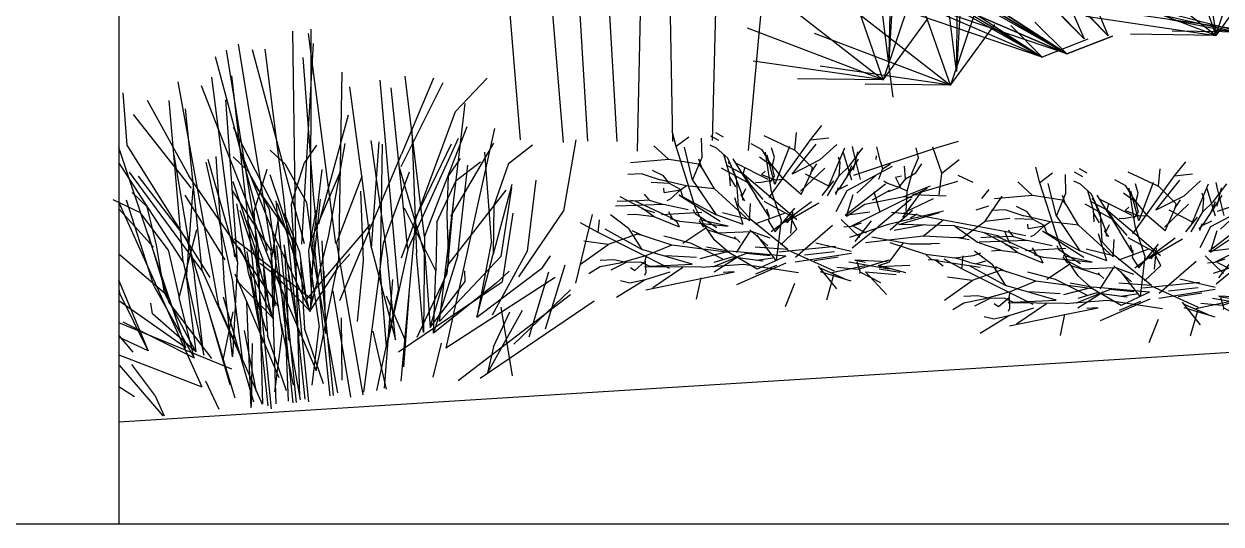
# Model space of a CAD drawing. Header units: millimetres. Extents: x 465413 to 965836, y 2516576 to 3795663.
# Drawn here: x 959647 to 960719, y 2760251 to 2760699 of the extents above; entities that cross this region are included whole.
import ezdxf

# ---------------------------------------------------------------- set-up
doc = ezdxf.new("R2010")
doc.units = ezdxf.units.MM
for name, color, linetype in [('A_Plants', 114, 'Continuous'), ('MUR-POH', 64, 'Continuous'), ('MUR_REZ', 3, 'Continuous'), ('PLO_LIN', 6, 'Continuous')]:
    doc.layers.add(name, color=color, linetype=linetype)

# ---------------------------------------------------------------- blocks, each defined once
blk = doc.blocks.new('krik5')
at = {"layer": 'A_Plants'}
for p, q in [((897153.5, 2750389.6), (897148.3, 2750408.5)), ((897153.5, 2750389.6), (897142.4, 2750393.4)), ((897163.5, 2750372.9), (897164.7, 2750395.2)), ((897127.3, 2750356.8), (897121.1, 2750380.6)), ((897145.2, 2750364.8), (897136.5, 2750385.4)), ((897160.8, 2750345), (897149.6, 2750384.7)), ((897172.3, 2750313.6), (897153.5, 2750389.6)), ((897163.5, 2750372.9), (897184.7, 2750389.3)), ((897125.7, 2750362.2), (897127.8, 2750371.4)), ((897150.4, 2750352.2), (897163.5, 2750372.9)), ((897174, 2750365.4), (897177, 2750376.9)), ((897184, 2750371.2), (897191.6, 2750378.2)), ((897130.9, 2750326.8), (897122.5, 2750366)), ((897132.4, 2750343.6), (897133.5, 2750360.5)), ((897133.5, 2750360.5), (897135.3, 2750367.2)), ((897160.8, 2750345), (897145.2, 2750364.8)), ((897205.9, 2750350.8), (897199.1, 2750363.8)), ((897127.3, 2750356.8), (897132.4, 2750343.6)), ((897150.6, 2750345.6), (897148, 2750357.4)), ((897150.4, 2750345.5), (897150.2, 2750352.2)), ((897191.3, 2750309.7), (897200.7, 2750350.6)), ((897208.8, 2750336.8), (897219.8, 2750353)), ((897231.8, 2750333.9), (897236.3, 2750353.2)), ((897137.2, 2750317.6), (897132.4, 2750343.6)), ((897153.7, 2750317), (897150.4, 2750345.5)), ((897160.8, 2750345), (897165, 2750295.5)), ((897191.3, 2750309.7), (897188.3, 2750339.3)), ((897130.9, 2750326.8), (897125.8, 2750332.7)), ((897132.8, 2750322), (897130.9, 2750326.8)), ((897132.2, 2750319.9), (897131.3, 2750328.8)), ((897145.9, 2750330.9), (897146.2, 2750323.2)), ((897153.7, 2750317), (897166.9, 2750335.3)), ((897165, 2750295.5), (897173.6, 2750332.3)), ((897166.1, 2750286.2), (897175, 2750336.2)), ((897176.3, 2750302.7), (897186.6, 2750327.8)), ((897189.6, 2750333), (897208.8, 2750336.8)), ((897208.8, 2750336.8), (897232.3, 2750330.1)), ((897211.8, 2750257.8), (897231.8, 2750333.9)), ((897137.2, 2750317.6), (897132.8, 2750322)), ((897149.4, 2750286.5), (897137.2, 2750317.6)), ((897147.4, 2750304.1), (897146.2, 2750323.2)), ((897150.9, 2750264.6), (897153.7, 2750317)), ((897160.4, 2750290.9), (897163.8, 2750318.6)), ((897193.1, 2750317.2), (897171.2, 2750299)), ((897195.9, 2750322.6), (897176.8, 2750277.7)), ((897189.9, 2750301.3), (897197.9, 2750325.8)), ((897210.4, 2750313.3), (897218, 2750319.4)), ((897211.5, 2750310.5), (897223.6, 2750316.7)), ((897223.6, 2750316.7), (897232.6, 2750315.1)), ((897160.9, 2750287.5), (897177.1, 2750308.5)), ((897187.1, 2750307.8), (897164.2, 2750276.7)), ((897170.4, 2750306.2), (897173.7, 2750312.4)), ((897172.3, 2750313.6), (897176.4, 2750289.6)), ((897175.6, 2750300.4), (897174.4, 2750305.9)), ((897189.9, 2750301.3), (897188.5, 2750308.7)), ((897194.4, 2750304.6), (897211.5, 2750310.5)), ((897205.5, 2750303.8), (897210.4, 2750313.3)), ((897121.4, 2750299.2), (897129.6, 2750275)), ((897127.8, 2750302.9), (897128.4, 2750275.3)), ((897148.4, 2750298.4), (897131.9, 2750284.4)), ((897155.7, 2750270.7), (897147.4, 2750304.1)), ((897176.3, 2750302.7), (897194.4, 2750304.6)), ((897185.1, 2750266.1), (897189.9, 2750301.3)), ((897194.4, 2750304.6), (897197.6, 2750299.3)), ((897195.3, 2750288), (897197.8, 2750296.8)), ((897207.4, 2750294.9), (897197.6, 2750299.3)), ((897197.6, 2750299.3), (897202.8, 2750286.8)), ((897205.5, 2750303.8), (897197.8, 2750296.8)), ((897205.5, 2750303.8), (897217, 2750303.6)), ((897208.1, 2750300.3), (897207.4, 2750294.9)), ((897124.6, 2750262.9), (897120.6, 2750290.3)), ((897126.5, 2750275.5), (897122.5, 2750293.6)), ((897125.7, 2750284.3), (897134.1, 2750248.6)), ((897127.4, 2750256.7), (897134, 2750285)), ((897129.6, 2750275), (897131.9, 2750284.4)), ((897156.5, 2750250.9), (897166.1, 2750286.2)), ((897176.5, 2750247.9), (897202.2, 2750285.8)), ((897188.7, 2750273.3), (897196.3, 2750289.2)), ((897217.3, 2750292.7), (897198.1, 2750250.6)), ((897202.8, 2750286.8), (897204.8, 2750284.4)), ((897215.9, 2750283.8), (897206.4, 2750279.6)), ((897215.9, 2750283.8), (897219.7, 2750291.2)), ((897222.1, 2750282.4), (897215.9, 2750283.8)), ((897124.6, 2750262.9), (897103.2, 2750280.7)), ((897113.9, 2750276.2), (897124.6, 2750258.2)), ((897132.5, 2750283), (897135.7, 2750254)), ((897146.9, 2750252.5), (897164.2, 2750276.7)), ((897176.8, 2750277.7), (897166.1, 2750252.4)), ((897176.9, 2750279.4), (897195.8, 2750275.1)), ((897195.5, 2750259.5), (897210.6, 2750277.7)), ((897222.1, 2750282.4), (897229.6, 2750281.1)), ((897224.6, 2750278.8), (897227.6, 2750279.3)), ((897229.6, 2750281.1), (897235.8, 2750280)), ((897130, 2750263.1), (897125.5, 2750233)), ((897135.5, 2750254.5), (897133.4, 2750263.6)), ((897169.9, 2750270.8), (897152.2, 2750255.1)), ((897165.8, 2750255), (897159.5, 2750265.8)), ((897175.4, 2750249.2), (897185.1, 2750266.1)), ((897176.5, 2750247.9), (897177.9, 2750270.1)), ((897200.1, 2750243.9), (897225.6, 2750262.9)), ((897207.4, 2750263.6), (897230.5, 2750259.3)), ((897216.1, 2750257.7), (897232.4, 2750262.7)), ((897220.2, 2750254.4), (897235.6, 2750267.5)), ((897123.6, 2750257.9), (897124.6, 2750258.2)), ((897134.3, 2750255.8), (897124.6, 2750258.2)), ((897130.3, 2750237.7), (897127.4, 2750256.7)), ((897137.3, 2750200.6), (897142.1, 2750251.5)), ((897143.5, 2750251.4), (897153, 2750220.3)), ((897155.6, 2750259.8), (897172.6, 2750244.2)), ((897165.8, 2750255), (897166.2, 2750252.9)), ((897166, 2750251.8), (897165.8, 2750246.1)), ((897166, 2750251.8), (897166.2, 2750252.9)), ((897166.2, 2750252.9), (897168.7, 2750262)), ((897175.4, 2750249.2), (897194.4, 2750256.3)), ((897200.1, 2750243.9), (897203.3, 2750252)), ((897207.3, 2750255.7), (897232.3, 2750249.7)), ((897211.7, 2750252.3), (897220.5, 2750256.6)), ((897220.2, 2750254.4), (897211.9, 2750244.7)), ((897230.5, 2750259.3), (897237.3, 2750258.1)), ((897117.2, 2750249.8), (897127.2, 2750222.8)), ((897119.6, 2750244), (897130.6, 2750222.2)), ((897198.1, 2750250.6), (897179.9, 2750239.9)), ((897194.7, 2750233.2), (897211.9, 2750244.7)), ((897195.5, 2750240.8), (897201.5, 2750243.5)), ((897197, 2750240.2), (897200.1, 2750243.9)), ((897201.9, 2750234.2), (897236.7, 2750251.3)), ((897211.9, 2750244.7), (897223.7, 2750246.3)), ((897223.7, 2750246.3), (897228.7, 2750245)), ((897227.1, 2750228.4), (897239.9, 2750244.3)), ((897124.6, 2750234.7), (897101.4, 2750226.6)), ((897132.4, 2750221.1), (897111.1, 2750236.2)), ((897126.8, 2750235.4), (897148.3, 2750194.7)), ((897137.7, 2750217.8), (897139.5, 2750239.3)), ((897141.5, 2750201.1), (897168.1, 2750236)), ((897144.3, 2750236.4), (897142.9, 2750209.5)), ((897147.2, 2750186.5), (897149.2, 2750237.7)), ((897195.1, 2750228.3), (897207.6, 2750239.5)), ((897219.6, 2750232.2), (897200.2, 2750209.4)), ((897202.9, 2750235.4), (897215.2, 2750214.7)), ((897245.6, 2750221.1), (897246.4, 2750237.4)), ((897245.6, 2750221.1), (897257.7, 2750232)), ((897188.5, 2750225), (897173, 2750194.1)), ((897196.2, 2750180.8), (897245.6, 2750221.1)), ((897197.1, 2750209.8), (897216.1, 2750219.8)), ((897227.1, 2750228.4), (897216, 2750202.7)), ((897216, 2750202.7), (897241.5, 2750225.7)), ((897216.1, 2750219.8), (897220.7, 2750221.4)), ((897216.2, 2750219.5), (897223.9, 2750225.4)), ((897237.2, 2750206.4), (897220.8, 2750221)), ((897190, 2750218.4), (897165.4, 2750180.7)), ((897197.1, 2750209.8), (897211.8, 2750194.7)), ((897237.2, 2750206.4), (897252.8, 2750208.8)), ((897118.2, 2750198.9), (897097.7, 2750189.2)), ((897138.2, 2750154.4), (897127.8, 2750203.2)), ((897153.5, 2750188.8), (897166.4, 2750204)), ((897163.2, 2750198.3), (897182, 2750201.2)), ((897165.4, 2750184.3), (897185.4, 2750203.3)), ((897166.4, 2750204), (897179.4, 2750198.1)), ((897180.8, 2750203.9), (897172.8, 2750195.6)), ((897174.9, 2750204.3), (897194.4, 2750184.4)), ((897193.2, 2750176), (897179.4, 2750198.1)), ((897240.9, 2750201.8), (897207.5, 2750186.8)), ((897251.9, 2750179.6), (897237.2, 2750206.4)), ((897136.7, 2750192.3), (897120, 2750146.8)), ((897142.9, 2750192.6), (897132.8, 2750166.4)), ((897175.3, 2750190.4), (897139.7, 2750183.8)), ((897142.9, 2750192.6), (897150.5, 2750142.4)), ((897148.9, 2750194.7), (897177.3, 2750163.6)), ((897148.9, 2750194.7), (897152.8, 2750165.6)), ((897181.3, 2750193.5), (897173.3, 2750166.6)), ((897201.3, 2750183.4), (897175.3, 2750190.4)), ((897211.8, 2750187.6), (897210, 2750173.2)), ((897211.8, 2750187.6), (897211.8, 2750194.7)), ((897211.8, 2750194.7), (897227.4, 2750183.5)), ((897217.2, 2750175.3), (897211.8, 2750187.6)), ((897224.2, 2750185.2), (897232.2, 2750187.9)), ((897232.2, 2750187.9), (897240.7, 2750185.8)), ((897135.2, 2750183.9), (897128.4, 2750164.4)), ((897163.5, 2750167.5), (897139.7, 2750183.6)), ((897142, 2750181), (897140.8, 2750166.6)), ((897144.2, 2750178.6), (897147.6, 2750157.4)), ((897168.6, 2750162), (897153.1, 2750177.1)), ((897159.8, 2750179.5), (897167, 2750163.2)), ((897175.1, 2750178.9), (897165.4, 2750184.3)), ((897179, 2750179.6), (897175.1, 2750178.9)), ((897179.8, 2750179.6), (897179, 2750179.6)), ((897179.5, 2750179.6), (897198.6, 2750169.2)), ((897179.8, 2750179.6), (897181.1, 2750180.4)), ((897186.4, 2750177.8), (897179.8, 2750179.6)), ((897194.4, 2750184.4), (897219.6, 2750158)), ((897201.3, 2750183.4), (897237.1, 2750180.1)), ((897207.5, 2750186.8), (897234.3, 2750181.3)), ((897209.3, 2750182.3), (897215.1, 2750186.9)), ((897212.4, 2750181.1), (897228.6, 2750153.4)), ((897215.1, 2750186.9), (897224.2, 2750185.2)), ((897217.2, 2750175.3), (897220.2, 2750178.8)), ((897224.2, 2750185.2), (897232.8, 2750174.5)), ((897227.4, 2750183.5), (897239.3, 2750177.2)), ((897239.3, 2750177.2), (897245.4, 2750167.7)), ((897132.8, 2750166.4), (897149.2, 2750141.8)), ((897142.6, 2750158.8), (897140, 2750172.2)), ((897145.3, 2750145.5), (897140.1, 2750171.4)), ((897194.9, 2750175.5), (897209.5, 2750164.3)), ((897232.7, 2750150.6), (897198.6, 2750169.2)), ((897210, 2750173.2), (897210.5, 2750169.5)), ((897147.6, 2750157.4), (897137.1, 2750126.4)), ((897167, 2750161.7), (897148.8, 2750148.4)), ((897167.5, 2750133.5), (897167, 2750163.2)), ((897173.5, 2750156.2), (897198, 2750150.1)), ((897173.5, 2750156.2), (897183.8, 2750132.6)), ((897176.5, 2750161.9), (897192.1, 2750163.9)), ((897176.5, 2750161.9), (897206.9, 2750132.6)), ((897177.3, 2750163.6), (897190.5, 2750153)), ((897185.3, 2750138.3), (897177.3, 2750163.6)), ((897194.6, 2750159), (897200.5, 2750155.6)), ((897195.5, 2750157.1), (897199.5, 2750157.1)), ((897199.5, 2750157.1), (897205.6, 2750160.5)), ((897199.5, 2750157.1), (897227.5, 2750148.3)), ((897218.7, 2750159), (897209.5, 2750164.3)), ((897209.5, 2750164.3), (897225.2, 2750139.8)), ((897218.7, 2750159), (897224.9, 2750161.1)), ((897218.7, 2750159), (897222.8, 2750152.1)), ((897127.9, 2750117), (897131.8, 2750145.8)), ((897131.9, 2750145.3), (897131.8, 2750135.6)), ((897145.6, 2750151), (897132.6, 2750127.6)), ((897137.6, 2750116.6), (897138.2, 2750154.4)), ((897145.3, 2750145.5), (897141.3, 2750128)), ((897157.7, 2750152.5), (897161, 2750149.4)), ((897161.6, 2750148.7), (897161, 2750149.4)), ((897171.2, 2750123.5), (897161.3, 2750149)), ((897161.6, 2750148.7), (897163, 2750148.1)), ((897190.5, 2750153), (897215.6, 2750152.8)), ((897207.8, 2750151.6), (897216.4, 2750147.1)), ((897208.8, 2750146.9), (897219.5, 2750146.8)), ((897215.6, 2750152.8), (897233.8, 2750146)), ((897219.5, 2750146.8), (897237.1, 2750142.8)), ((897227.9, 2750144.2), (897222.8, 2750152.1)), ((897227.5, 2750148.3), (897229.9, 2750146)), ((897233.8, 2750146), (897243.5, 2750136.3)), ((897143.7, 2750136.2), (897159.5, 2750109)), ((897150.5, 2750142.4), (897145.2, 2750115.5)), ((897149.2, 2750141.8), (897159, 2750091.4)), ((897149.2, 2750141.8), (897161.9, 2750129)), ((897155.7, 2750122.2), (897150.5, 2750142.4)), ((897167.5, 2750133.5), (897177.3, 2750117.9)), ((897172.9, 2750142.8), (897180.1, 2750117.3)), ((897180, 2750099.3), (897172.9, 2750142.8)), ((897177.6, 2750135.8), (897203.4, 2750100.2)), ((897246.6, 2750130.7), (897243.5, 2750136.3)), ((897254.7, 2750131.7), (897250.2, 2750138.8)), ((897252.8, 2750143.2), (897257.1, 2750136.6)), ((897174.5, 2750121.4), (897161.9, 2750129)), ((897172.1, 2750132.4), (897185.7, 2750113.7)), ((897216, 2750113.4), (897183.8, 2750132.6)), ((897201.7, 2750103.8), (897183.8, 2750132.6)), ((897206.9, 2750132.6), (897225.8, 2750122.7)), ((897206.9, 2750132.6), (897211.2, 2750107.4)), ((897216, 2750113.4), (897236, 2750123.1)), ((897225.8, 2750122.7), (897230, 2750119.7)), ((897236, 2750123.1), (897252.9, 2750123.7)), ((897128.1, 2750115.3), (897109.3, 2750110.2)), ((897120.5, 2750065.6), (897127.9, 2750117)), ((897137.6, 2750116.6), (897141.1, 2750065.5)), ((897146.5, 2750112.6), (897149.9, 2750084.9)), ((897172.2, 2750122.5), (897160, 2750101.3)), ((897179.2, 2750117), (897173.4, 2750120.7)), ((897174.5, 2750121.4), (897191.1, 2750114.6)), ((897185.7, 2750113.7), (897189.5, 2750112.5)), ((897186.9, 2750083.8), (897187, 2750120)), ((897191.1, 2750114.6), (897246.8, 2750100.5)), ((897216, 2750113.4), (897245.8, 2750107.8)), ((897225.7, 2750122.4), (897234.3, 2750120)), ((897229.9, 2750119.4), (897235.7, 2750093.1)), ((897254.7, 2750112.3), (897246.8, 2750100.5)), ((897141, 2750108.5), (897156.7, 2750064.1)), ((897141.6, 2750069.8), (897141, 2750108.5)), ((897159.5, 2750109), (897165.2, 2750091.6)), ((897189.7, 2750107.9), (897195.8, 2750085.9)), ((897208, 2750101.9), (897200.2, 2750092.4)), ((897201.7, 2750103.8), (897208.2, 2750102)), ((897206.5, 2750087.4), (897208, 2750101.9)), ((897208, 2750101.9), (897211.2, 2750107.4)), ((897208.2, 2750102), (897214.3, 2750092.4)), ((897211.2, 2750107.4), (897218, 2750084.4)), ((897138.3, 2750099.8), (897121.8, 2750071.9)), ((897159, 2750091.4), (897151, 2750067.9)), ((897159, 2750091.4), (897168.9, 2750066.3)), ((897165.2, 2750091.6), (897167.4, 2750084.7)), ((897174.7, 2750099), (897179.9, 2750097)), ((897174.7, 2750099), (897185.4, 2750077)), ((897182.9, 2750093.4), (897179.9, 2750097)), ((897183, 2750091.3), (897180, 2750099.3)), ((897182.9, 2750093.4), (897200.2, 2750060.9)), ((897182.9, 2750093.4), (897189, 2750090.3)), ((897200.2, 2750092.4), (897198.9, 2750089.1)), ((897214.3, 2750092.4), (897221.7, 2750087.2)), ((897214.3, 2750092.4), (897216, 2750076.2)), ((897235.7, 2750093.1), (897234.9, 2750058.8)), ((897235.7, 2750093.1), (897248.7, 2750080.6)), ((897246.8, 2750100.5), (897260.9, 2750097.7)), ((897134.9, 2750088), (897129.6, 2750065.4)), ((897138.3, 2750087.9), (897174.2, 2750026)), ((897200.3, 2750073.5), (897195.8, 2750085.9)), ((897195.8, 2750085.9), (897196.7, 2750052.7)), ((897206.5, 2750087.4), (897210.4, 2750087.3)), ((897224.3, 2750068.6), (897218, 2750084.4)), ((897227.1, 2750077.8), (897221.7, 2750087.2)), ((897141.6, 2750069.8), (897145.6, 2750062.5)), ((897185.4, 2750077), (897193.5, 2750067.1)), ((897185.4, 2750077), (897188.5, 2750060.5)), ((897188.8, 2750077.8), (897193.2, 2750066.4)), ((897200.3, 2750073.5), (897200.4, 2750064.4)), ((897206, 2750069.4), (897200.3, 2750073.5)), ((897129.6, 2750065.4), (897115.3, 2750038.9)), ((897129.6, 2750065.4), (897127.4, 2750051.7)), ((897135.9, 2750066.4), (897133.4, 2750065.1)), ((897146, 2750066.6), (897135.9, 2750066.4)), ((897138.4, 2750056.7), (897146, 2750066.6)), ((897145.6, 2750062.5), (897145.9, 2750049.5)), ((897151, 2750067.9), (897145.8, 2750043.8)), ((897146, 2750066.6), (897151, 2750067.9)), ((897176.2, 2750053.3), (897156.7, 2750064.1)), ((897156.7, 2750064.1), (897176.8, 2750032.4)), ((897170.6, 2750060), (897163.1, 2750034.4)), ((897168.8, 2750066.2), (897174.1, 2750056.5)), ((897168.9, 2750066.3), (897170.8, 2750060.2)), ((897188.5, 2750060.5), (897188.4, 2750053.3)), ((897193.5, 2750067.1), (897205.1, 2750047.8)), ((897200.2, 2750060.9), (897201, 2750056.9)), ((897200.4, 2750064.4), (897200.7, 2750053.6)), ((897224.3, 2750068.6), (897224.6, 2750055.7)), ((897127.4, 2750051.7), (897129.9, 2750043.3)), ((897141.3, 2750053.1), (897138.4, 2750056.7)), ((897145.9, 2750049.5), (897139.9, 2750035.3)), ((897145.9, 2750049.5), (897149.1, 2750038.7)), ((897176.2, 2750053.3), (897189.3, 2750038.1)), ((897196.7, 2750052.7), (897197, 2750043)), ((897200.7, 2750053.6), (897200.9, 2750044.7)), ((897145.8, 2750043.8), (897143.4, 2750026)), ((897149.1, 2750038.7), (897149.1, 2750026.3)), ((897147, 2750008.6), (897163.1, 2750034.4)), ((897163.1, 2750034.4), (897167.4, 2750012.8)), ((897174.2, 2750026), (897185.6, 2750027.8)), ((897143.4, 2750026), (897137.9, 2750015.6)), ((897174.2, 2750026), (897183.8, 2750010.7))]:
    blk.add_line(p, q, dxfattribs=at)
blk = doc.blocks.new('krik2')
at = {"layer": 'A_Plants'}
for p, q in [((895837.02, 2750047.61), (895836.66, 2750009.33)), ((895836.66, 2750009.33), (895860.26, 2750033.16)), ((895841.48, 2750032.11), (895836.66, 2750009.33)), ((895874.82, 2750009.45), (895923.43, 2750033.28)), ((895874.82, 2750009.45), (895923.43, 2750033.28)), ((895905.23, 2750032.22), (895874.82, 2750009.45)), ((895905.23, 2750032.22), (895874.82, 2750009.45)), ((895881.16, 2750009.45), (895929.77, 2750033.28)), ((895911.57, 2750032.22), (895881.16, 2750009.45)), ((895945.62, 2750032.69), (895922.02, 2750008.86)), ((895822.22, 2750006.16), (895881.75, 2750029.99)), ((895875.88, 2750029.17), (895863.79, 2750012.73)), ((895863.79, 2750012.73), (895876.23, 2750029.17)), ((895882.22, 2750029.17), (895870.01, 2750012.73)), ((895870.01, 2750012.73), (895882.57, 2750029.17)), ((895928.83, 2750029.17), (895905.23, 2750005.34)), ((895922.02, 2750008.86), (895926.84, 2750031.64)), ((895836.66, 2750009.33), (895827.39, 2750028.23)), ((895836.66, 2750009.33), (895869.3, 2750026.82)), ((895868.13, 2750028.23), (895863.79, 2750012.73)), ((895874.47, 2750028.23), (895870.01, 2750012.73)), ((895874.82, 2750009.45), (895897.13, 2750028.35)), ((895897.13, 2750028.35), (895874.82, 2750009.45)), ((895904.41, 2750026.94), (895874.82, 2750009.45)), ((895874.82, 2750009.45), (895904.41, 2750026.94)), ((895903.47, 2750028.35), (895881.16, 2750009.45)), ((895881.16, 2750009.45), (895910.75, 2750026.94)), ((895905.23, 2750005.34), (895910.05, 2750028.12)), ((895912.87, 2750027.76), (895922.02, 2750008.86)), ((895920.15, 2750012.03), (895917.21, 2750027.65)), ((895920.15, 2750012.03), (895917.68, 2750028.47)), ((895920.15, 2750028.59), (895920.15, 2750012.03)), ((895922.02, 2750008.86), (895954.66, 2750026.35)), ((895869.89, 2750023.77), (895822.22, 2750006.16)), ((895823.51, 2750023.18), (895836.66, 2750009.33)), ((895892.44, 2750023.3), (895874.82, 2750009.45)), ((895874.82, 2750009.45), (895892.44, 2750023.3)), ((895881.16, 2750009.45), (895898.78, 2750023.3)), ((895896.08, 2750024.24), (895905.23, 2750005.34)), ((895900.3, 2750024.12), (895903.24, 2750008.62)), ((895903.24, 2750008.62), (895900.89, 2750025.06)), ((895903.24, 2750008.62), (895903.24, 2750025.06)), ((895905.23, 2750005.34), (895937.87, 2750022.83)), ((895922.02, 2750008.86), (895908.87, 2750022.71)), ((895858.15, 2750017.78), (895825.98, 2750008.86)), ((895868.84, 2750018.37), (895836.66, 2750009.33)), ((895881.87, 2750018.49), (895874.82, 2750009.45)), ((895874.82, 2750009.45), (895881.87, 2750018.49)), ((895881.16, 2750009.45), (895888.09, 2750018.49)), ((895905.23, 2750005.34), (895892.08, 2750019.19)), ((895922.02, 2750008.86), (895954.31, 2750017.78)), ((895848.76, 2750015.2), (895822.22, 2750006.16)), ((895905.23, 2750005.34), (895937.52, 2750014.38)), ((895847.47, 2750011.91), (895825.98, 2750008.86)), ((895836.66, 2750009.33), (895858.15, 2750012.38)), ((895874.82, 2750009.45), (895862.73, 2750012.5)), ((895862.73, 2750012.5), (895874.82, 2750009.45)), ((895869.07, 2750012.5), (895881.16, 2750009.45)), ((895920.15, 2750012.03), (895920.15, 2750004.16)), ((895922.02, 2750008.86), (895943.63, 2750011.91)), ((895807.78, 2750007.45), (895836.55, 2750010.5)), ((895905.23, 2750005.34), (895926.72, 2750008.39)), ((895920.15, 2750007.45), (895920.15, 2750004.16))]:
    blk.add_line(p, q, dxfattribs=at)

msp = doc.modelspace()

# ---------------------------------------------------------------- linework, layer by layer
at = {"color": 1}
for p, q in [((960224, 2760793.5), (960227.9, 2760593.4)), ((960091.7, 2760595.1), (960077.8, 2760763.6)), ((960115.9, 2760761.1), (960129.9, 2760592.6)), ((960141.7, 2760762.1), (960151.6, 2760593.7)), ((960263.7, 2760594.4), (960267.9, 2760762.8)), ((960199.8, 2760753.1), (960196.1, 2760584.7)), ((960295.9, 2760585.5), (960311.3, 2760753.8)), ((960169.8, 2760735), (960178, 2760593.6))]:
    msp.add_line(p, q, dxfattribs=at)
at = {"layer": 'A_Plants'}
for p, q in [((959887.4, 2760692.4), (959890.1, 2760502.6)), ((959901.2, 2760690.2), (959925.9, 2760502.2)), ((959903.7, 2760694.1), (959903.5, 2760504)), ((959838.5, 2760680.6), (959868.6, 2760496.3)), ((959895.7, 2760501.6), (959906, 2760681.1)), ((959864.9, 2760495.7), (959818.2, 2760669.4)), ((959828, 2760675.2), (959856.7, 2760496.5)), ((959898.2, 2760501.8), (959851.6, 2760675.5)), ((959862.5, 2760676.1), (959879.2, 2760543.5)), ((959896.7, 2760668.6), (959905.9, 2760546.3)), ((959821.6, 2760445.2), (959784.8, 2760647)), ((959814.8, 2760651), (959835.2, 2760490.2)), ((959832.6, 2760652.2), (959845.8, 2760537.4)), ((959931.4, 2760655.7), (959928.4, 2760487)), ((959982.3, 2760461.8), (959966, 2760648.3)), ((960013.8, 2760650.3), (959984.9, 2760582.2)), ((960005.5, 2760508), (959988.3, 2760651.9)), ((960033.4, 2760620.4), (960061.8, 2760650.1)), ((959739.2, 2760590.1), (959735.7, 2760637)), ((959805.5, 2760643.5), (959869.2, 2760480.9)), ((959958.1, 2760497.9), (959938.6, 2760642.3)), ((959990.6, 2760496.7), (959975.6, 2760641.5)), ((959984.7, 2760571.1), (960022.2, 2760646.4)), ((959757, 2760630.6), (959794.5, 2760562.6)), ((959789.4, 2760485.8), (959776.9, 2760630.1)), ((959837.9, 2760485.6), (959827.5, 2760630.8)), ((960019, 2760432.3), (960042.1, 2760627.4)), ((959796.9, 2760551.8), (959744.9, 2760617.8)), ((959806.3, 2760477.7), (959791.5, 2760622.6)), ((959937.2, 2760617.1), (959910.5, 2760519.5)), ((959984.9, 2760489.4), (960033.4, 2760620.4)), ((959834, 2760606.4), (959880, 2760516.4)), ((960005.5, 2760508), (960043.8, 2760606.9)), ((960068.4, 2760605.1), (960024.8, 2760408.3)), ((959957.6, 2760594.4), (959972.7, 2760486.4)), ((959958.1, 2760497.9), (959965.1, 2760593.1)), ((959990.6, 2760496.7), (960036.2, 2760596.5)), ((959994.1, 2760603.2), (959998.4, 2760493.2)), ((960141.1, 2760595), (960130.3, 2760531)), ((959791.7, 2760408.8), (959731.6, 2760588.2)), ((959813.4, 2760471.7), (959739.2, 2760590.1)), ((959867.4, 2760585.8), (959881, 2760573)), ((959908.7, 2760590.1), (959898, 2760574.8)), ((959919.8, 2760509.6), (959934.4, 2760591.7)), ((959929.8, 2760451.1), (959984.9, 2760582.2)), ((959967.6, 2760591.2), (959966, 2760480.5)), ((960029.5, 2760591.2), (959998.2, 2760526.3)), ((960029.1, 2760526.3), (960067.7, 2760592.1)), ((960065.7, 2760504.2), (960059.8, 2760583.8)), ((960080.9, 2760573.8), (960102.5, 2760590.4)), ((959789.4, 2760485.8), (959731.7, 2760574.8)), ((959781.1, 2760581.3), (959799.4, 2760472.7)), ((959809.6, 2760574.9), (959833.7, 2760466.8)), ((959837.9, 2760485.6), (959811.6, 2760577.3)), ((959818.7, 2760580.1), (959825.9, 2760471.3)), ((959834.1, 2760579.7), (959847.7, 2760566.9)), ((959873, 2760504.8), (959842, 2760582.2)), ((959900.2, 2760538.7), (959881, 2760573)), ((959886.3, 2760537.3), (959898, 2760574.8)), ((960037.7, 2760578.2), (960027, 2760562.9)), ((960034.1, 2760558.6), (960055.7, 2760575.2)), ((960035.5, 2760491.7), (960044.3, 2760572.4)), ((960080.9, 2760573.8), (960067.7, 2760536.1)), ((959806.3, 2760477.7), (959741.3, 2760566.1)), ((959749, 2760562.3), (959792.9, 2760505.2)), ((959875.2, 2760445.5), (959794.5, 2760562.6)), ((959866.8, 2760532.6), (959847.7, 2760566.9)), ((959853, 2760531.2), (959864.7, 2760568.7)), ((959867.1, 2760563.8), (959887, 2760504.5)), ((959903.5, 2760504), (959929.5, 2760564.5)), ((959913.5, 2760568.5), (959906.2, 2760506.5)), ((959926.6, 2760502.3), (959949.6, 2760562.5)), ((959991.9, 2760566.1), (959968.6, 2760502.2)), ((960005.9, 2760492.6), (959983.3, 2760570.2)), ((960026, 2760527.4), (960027, 2760562.9)), ((959792.2, 2760470.6), (959798.4, 2760551.2)), ((959867.8, 2760496.2), (959833, 2760550.5)), ((959833.8, 2760557.7), (959853.6, 2760498.4)), ((959890.1, 2760502.6), (959852.3, 2760556.6)), ((960016.5, 2760521.1), (960034.1, 2760558.6)), ((960083.9, 2760555), (960067.1, 2760492.5)), ((960083.5, 2760552), (960073.9, 2760490.4)), ((960105.5, 2760559), (960097.7, 2760495.4)), ((959751.1, 2760529.5), (959726.6, 2760541.3)), ((959763.4, 2760463.7), (959738.4, 2760540.8)), ((959743.6, 2760547.9), (959757.2, 2760535.1)), ((959790.9, 2760545.4), (959826.7, 2760487.5)), ((959872.5, 2760540.2), (959890.5, 2760359.8)), ((959879.2, 2760543.5), (959898.4, 2760362.9)), ((959905.9, 2760546.3), (959923.8, 2760365.9)), ((959906, 2760483.6), (959912.3, 2760541.9)), ((959948.3, 2760549.1), (959950.6, 2760486.7)), ((960078.6, 2760549.9), (960027.5, 2760484.1)), ((959731.6, 2760538.9), (959806, 2760373.7)), ((959762.6, 2760498.9), (959731.6, 2760533.1)), ((959776, 2760496.4), (959751.1, 2760529.5)), ((959765.4, 2760500.6), (959757.2, 2760535.1)), ((959837.1, 2760537.7), (959847.5, 2760476.1)), ((959858.5, 2760476.1), (959840.5, 2760531.8)), ((959845.8, 2760537.4), (959865.1, 2760356.8)), ((959855.9, 2760488.1), (959853, 2760531.2)), ((959872.7, 2760489.8), (959866.8, 2760532.6)), ((959891.8, 2760482.2), (959873.8, 2760537.9)), ((959879.9, 2760529.2), (959893.6, 2760494.7)), ((959889.2, 2760494.2), (959886.3, 2760537.3)), ((959906.1, 2760495.9), (959900.2, 2760538.7)), ((959908.1, 2760532.1), (959901.7, 2760495.5)), ((960015.8, 2760477.6), (959987.7, 2760533.9)), ((960031.4, 2760538.4), (960025.7, 2760475.1)), ((960067.7, 2760536.1), (960067.1, 2760492.5)), ((960084.8, 2760529.3), (960075.2, 2760467.7)), ((960090.1, 2760472.4), (960130.3, 2760531)), ((959846.6, 2760523), (959860.3, 2760488.6)), ((959874.8, 2760526), (959868.4, 2760489.4)), ((959957, 2760519.2), (959899.4, 2760451.9)), ((959984.8, 2760378.8), (959998.2, 2760526.3)), ((960016.5, 2760521.1), (960015.8, 2760477.6)), ((960027.5, 2760484.1), (960026, 2760527.4)), ((960155.7, 2760528.2), (960140.9, 2760466.7)), ((959757.9, 2760510.2), (959776.4, 2760449.4)), ((959785.6, 2760453.9), (959801.6, 2760514.7)), ((959902.9, 2760441.2), (959919.8, 2760509.6)), ((960005.5, 2760508), (960004.7, 2760422.4)), ((959772.7, 2760457.9), (959765.4, 2760500.6)), ((959836, 2760363.5), (959792.9, 2760505.2)), ((959834.6, 2760506.6), (959904.7, 2760452.4)), ((959870.1, 2760435.2), (959839.7, 2760498.7)), ((959853.6, 2760498.4), (959868.3, 2760354.2)), ((959860.6, 2760358.7), (959856.7, 2760496.5)), ((959894.5, 2760362.2), (959870.2, 2760497.9)), ((959872.9, 2760500.4), (959887.5, 2760359.5)), ((959903.5, 2760441.3), (959873, 2760504.8)), ((959889.4, 2760442.3), (959879.9, 2760501)), ((959883.1, 2760439), (959880.5, 2760498.4)), ((959887, 2760504.5), (959901.7, 2760360.3)), ((959893.9, 2760364.8), (959890.1, 2760502.6)), ((959927.8, 2760368.3), (959903.5, 2760504)), ((959906.2, 2760506.5), (959920.8, 2760365.6)), ((959916.5, 2760445.1), (959913.8, 2760504.5)), ((959926.6, 2760502.3), (959950.2, 2760366.6)), ((959968.6, 2760502.2), (959950.8, 2760369.1)), ((959958.1, 2760497.9), (959979.7, 2760415.8)), ((959990.6, 2760496.7), (959971.6, 2760409.6)), ((960065.7, 2760504.2), (960052.4, 2760436.2)), ((959731.6, 2760492.9), (959772.7, 2760457.9)), ((959776, 2760496.4), (959785.6, 2760453.9)), ((959789.4, 2760485.8), (959807.7, 2760402.1)), ((959856.1, 2760436.2), (959846.6, 2760494.9)), ((959869.6, 2760435.1), (959855.9, 2760488.1)), ((959860.3, 2760488.6), (959866.1, 2760445.8)), ((959867.8, 2760496.2), (959872.4, 2760358.5)), ((959868.4, 2760489.4), (959871.4, 2760446.3)), ((959870.1, 2760435.2), (959872.7, 2760489.8)), ((959902.9, 2760441.2), (959889.2, 2760494.2)), ((959893.6, 2760494.7), (959899.4, 2760451.9)), ((959894.6, 2760486), (959898.1, 2760425.9)), ((959901.7, 2760495.5), (959904.7, 2760452.4)), ((959902.5, 2760486.8), (959911.3, 2760427.3)), ((959903.5, 2760441.3), (959906.1, 2760495.9)), ((959908.5, 2760388.1), (959928.4, 2760487)), ((959938.8, 2760492.7), (959928.4, 2760481.1)), ((959950.6, 2760486.7), (959945.3, 2760432.3)), ((959979.7, 2760415.8), (959972.7, 2760486.4)), ((960004.7, 2760422.4), (959998.4, 2760493.2)), ((960005.9, 2760492.6), (960010.8, 2760426.9)), ((960035.5, 2760491.7), (960013.6, 2760422)), ((960019, 2760432.3), (960073.9, 2760490.4)), ((960052.4, 2760436.2), (960067.1, 2760492.5)), ((960097.7, 2760495.4), (960066.2, 2760437.9)), ((960118.1, 2760491.2), (960110.6, 2760480)), ((959806.3, 2760477.7), (959842.7, 2760396.4)), ((959837.9, 2760485.6), (959833.5, 2760400.7)), ((959847.5, 2760476.1), (959863.8, 2760423.9)), ((959857.9, 2760484.4), (959870.4, 2760475.2)), ((959861.3, 2760479.9), (959864.8, 2760419.8)), ((959869.1, 2760480.7), (959878, 2760421.2)), ((959908.8, 2760388.1), (959869.2, 2760480.9)), ((959903.5, 2760441.3), (959870.4, 2760475.2)), ((959902.9, 2760441.2), (959928.4, 2760481.1)), ((959917.1, 2760421.6), (959915.6, 2760477.4)), ((959971.6, 2760409.6), (959966, 2760480.5)), ((960025.7, 2760475.1), (959998.6, 2760418)), ((960010.8, 2760426.9), (960027.5, 2760484.1)), ((960013.6, 2760422), (960015.8, 2760477.6)), ((960042, 2760468.2), (960041.6, 2760477.7)), ((960052.4, 2760436.2), (960110.6, 2760480)), ((960081.4, 2760477.3), (960069.4, 2760466.3)), ((960099.5, 2760418.7), (960116.9, 2760476.8)), ((960114.1, 2760425.6), (960131.6, 2760483)), ((959731.3, 2760469.7), (959758.1, 2760405.9)), ((959792.2, 2760470.6), (959800.8, 2760405.2)), ((959807.7, 2760402.1), (959799.4, 2760472.7)), ((959833.5, 2760400.7), (959825.9, 2760471.3)), ((959842.7, 2760396.4), (959833.7, 2760466.8)), ((959875.5, 2760382), (959835.8, 2760474.8)), ((959870.1, 2760435.2), (959837.1, 2760469.1)), ((959860.3, 2760413), (959850.4, 2760468)), ((959883.7, 2760415.5), (959882.2, 2760471.3)), ((959893.6, 2760419.1), (959883.7, 2760474.1)), ((959976.9, 2760470), (959969.3, 2760372.5)), ((959982.4, 2760405), (960075.2, 2760467.7)), ((960010.8, 2760426.9), (960042, 2760468.2)), ((960069.4, 2760466.3), (960013.6, 2760422)), ((960122.7, 2760471.6), (960024.8, 2760408.3)), ((959731.6, 2760461.4), (959732.3, 2760458.1)), ((959731.6, 2760459.5), (959732.3, 2760458.1)), ((959758.1, 2760405.9), (959732.3, 2760458.1)), ((959763.4, 2760463.7), (959799.1, 2760399.9)), ((959800.8, 2760405.2), (959772.7, 2760457.9)), ((959799.1, 2760399.9), (959785.6, 2760453.9)), ((959825.2, 2760454.4), (959852.4, 2760360.5)), ((959879.5, 2760455.4), (959883.3, 2760361.1)), ((959923.5, 2760459.9), (959939.3, 2760364.5)), ((959982.3, 2760461.8), (959962.6, 2760370.6)), ((959971.3, 2760455.3), (959988.6, 2760414.6)), ((959987, 2760391.6), (959991.9, 2760455.5)), ((960136.3, 2760456.3), (960035.8, 2760379.3)), ((960085.6, 2760411.9), (960136.5, 2760460.7)), ((959791.7, 2760408.8), (959731.6, 2760450.7)), ((959761.9, 2760439.3), (959760.3, 2760448.7)), ((959776.4, 2760449.4), (959814.6, 2760399.1)), ((959821.6, 2760445.2), (959860.1, 2760358.3)), ((959846.1, 2760449.3), (959850, 2760355)), ((960055.6, 2760381.7), (960157.6, 2760450.7)), ((960084.5, 2760383.7), (960074.2, 2760445.2)), ((959800.8, 2760405.2), (959761.9, 2760439.3)), ((959831.3, 2760375.5), (959813.5, 2760437.2)), ((959833.7, 2760441.1), (959825, 2760397.8)), ((959930.8, 2760435.7), (959931.6, 2760379.8)), ((960093, 2760442.2), (960062.1, 2760386.2)), ((960067.4, 2760409.7), (960082.1, 2760440.9)), ((959833, 2760389.7), (959731.6, 2760431.2)), ((959735.3, 2760431.9), (959799.1, 2760399.9)), ((959843.9, 2760424.1), (959854.6, 2760369.2)), ((959877.2, 2760430.2), (959887.9, 2760375.3)), ((959915.1, 2760376.4), (959898.1, 2760425.9)), ((959904.8, 2760375.3), (959911.3, 2760427.3)), ((959971.4, 2760371.6), (959959.6, 2760423.7)), ((959731.6, 2760419.7), (959744.3, 2760404.7)), ((959758.1, 2760405.9), (959731.6, 2760418.4)), ((959850.5, 2760357.2), (959851.6, 2760412.6)), ((959881.8, 2760370.3), (959864.8, 2760419.8)), ((959871.4, 2760369.2), (959878, 2760421.2)), ((960020.6, 2760413), (960013.1, 2760382.6)), ((959731.6, 2760402.4), (959806, 2760373.7)), ((960067.4, 2760409.7), (960062.1, 2760386.2)), ((959732.3, 2760393), (959771.2, 2760347.7)), ((959764, 2760366.4), (959743.3, 2760393.9)), ((959809.2, 2760379.1), (959821.3, 2760353.7)), ((959745.8, 2760364.8), (959731.6, 2760373.7)), ((959764, 2760366.4), (959772.4, 2760347.9))]:
    msp.add_line(p, q, dxfattribs=at)
at = {"layer": 'MUR-POH', "color": 1}
for points in [[(959731.6, 2761244.5), (959731.6, 2760250.9)], [(959731.6, 2760342.6), (961515.6, 2760454.1)]]:
    msp.add_lwpolyline(points, dxfattribs=at)
at = {"layer": 'MUR_REZ', "flags": 128}
msp.add_lwpolyline([(965779.4, 2760250.9), (949328.7, 2760250.9)], dxfattribs=at)

# ---------------------------------------------------------------- block references
at = {"layer": 'PLO_LIN', "color": 6, "xscale": -3.520521242415243, "yscale": 3.520521242415243, "zscale": 3.520521242415241, "rotation": 7.308933793226735}
msp.add_blockref('krik2', (5320569.7, -6440886.5), dxfattribs=at)
at = {"layer": 'PLO_LIN', "color": 6, "xscale": -1, "rotation": 273.4757134406541}
for p in [(-1730414.8, 1698266.4), (-1730088.8, 1698234.1)]:
    msp.add_blockref('krik5', p, dxfattribs=at)

doc.saveas('drawing.dxf')
